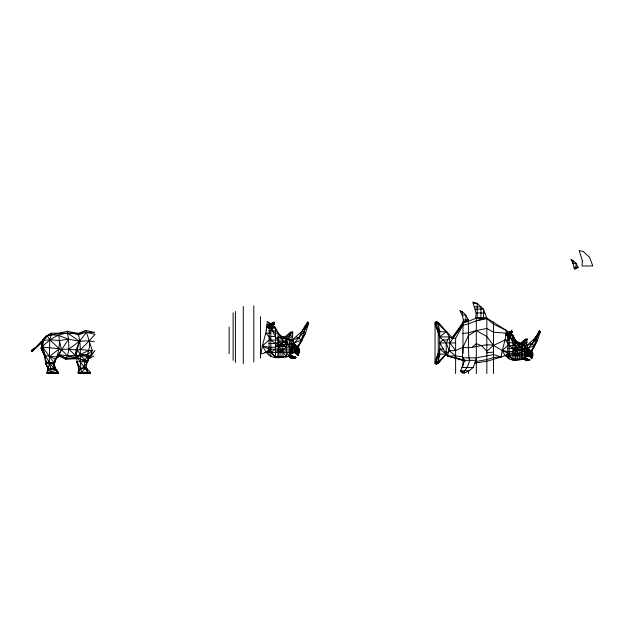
<?xml version="1.0" encoding="UTF-8"?>
<svg xmlns="http://www.w3.org/2000/svg" width="624" height="624" viewBox="0 0 624 624"><rect width="100%" height="100%" fill="white"/><g stroke="black" fill="none" stroke-linecap="round" stroke-linejoin="round"><path stroke-width="0.94" d="M439.686 356.031L439.686 329.823M42.182 350.181L41.122 348.153C50.06 337.88 63.999 329.503 78.016 334.784L86.486 332.288L94.708 332.428L86.05 330.47L78.078 333.395L51.644 333.169L46.363 335.93L42.838 339.503L41.122 348.153L44.421 355.306L45.591 362.115L49.374 362.388L53.391 364.003L55.154 367.926L58.523 372.427L58.516 373.542L46.979 373.542L46.979 372.395L50.747 373.542L50.755 372.411L48.212 368.761L45.568 363.168L45.856 362.138C46.082 357.076 42.167 352.989 41.972 348.27M41.98 345.665L42.838 339.503L43.337 340.415L42.744 347.155L45.1 355.477L45.856 362.138L49.296 363.581L54.155 364.112L56.987 373.542L50.755 372.411L50.996 369.236L49.296 363.581L49.741 339.729L51.644 333.169L47.408 336.071L43.337 340.415L41.714 343.691L41.785 345.493L41.987 343.925M78.944 367.099L76.892 361.756L76.97 357.076L68.882 349.089L68.507 339.152L67.259 331.313L78.078 333.395C82.173 346.57 78.905 360.36 81.674 373.542L78.117 372.31L78.749 368.893L76.892 361.756L84.755 361.631L87.079 362.31L88.124 360.922L89.162 357.224L94.871 350.532L89.84 358.121L87.906 358.199M58.516 373.542L56.979 372.411L56.659 369.619L55.856 369.65L49.296 363.581L45.568 363.168L45.731 360.188M275.582 328.271L269.233 328.271L266.729 327.226L273.85 322.085L274.334 322.468L274.295 323.996L269.233 328.271L268.991 354.76M513.123 335.962L507.913 335.962L505.853 335.111L511.703 330.892L512.093 331.211L512.062 332.459L507.913 335.962L507.71 357.692M67.259 331.313L58.25 333.489C61.035 343.871 58.266 354.37 54.155 364.112L54.023 362.762L55.419 359.284L68.507 339.152L79.529 341.227L89.185 340.883L94.24 341.749M270.832 351.016L268.991 351.016L266.37 352.42L261.043 353.917C261.986 342.865 267.392 332.623 267.15 321.422L270.832 324.113M474.56 363.067L486.829 361.335L501.197 356.998C501.969 347.935 506.399 339.534 506.204 330.353L486.829 318.061L476.315 318.045L468.429 321.368L462.969 322.709L451.565 338.27M57.954 355.555L65.871 359.276L76.284 358.683L76.97 357.076L80.558 355.61L85.418 359.931L87.079 362.31L86.135 367.099L86.759 368.581L90.332 372.317L90.332 373.542L87.961 372.317L84.092 367.115C84.443 358.02 91.26 350.392 89.185 340.883L95.027 334.331L86.486 332.288L86.05 330.47L78.016 334.784M280.909 336.578L284.755 337.022L290.831 332.093L292.75 331.991L292.633 336.25L291.853 339.542L290.971 340.127L280.909 337.919L278.062 336.578M517.483 342.779L520.634 343.145L525.626 339.105L527.194 339.019L526.461 345.212L525.736 345.688L523.333 345.392L515.151 342.779L513.029 339.947L510.409 338.013L509.223 335.962M509.223 354.619L507.71 354.619L501.197 356.998L493.49 354.58L476.315 357.833L475.8 360.337L464.693 360.337L462.431 357.833L462.969 347.233L468.429 335.665L476.315 330.572L486.829 328.403L493.49 332.155L507.71 333.341L507.71 331.453M439.686 331.742L438.243 324.028L446.269 331.742L449.452 336.991L449.935 342.927L449.155 350.618L438.243 363.48L436.27 364.237L435.037 363.48L435.037 322.374L436.27 321.617L438.243 322.374L452.626 338.27L455.614 338.27L462.969 325.081L468.429 323.911L476.315 320.814L486.829 318.061L483.467 309.153L477.196 303.365L472.813 302.086L476.104 312.991L475.714 318.061L486.829 318.061L486.829 373.542M299.606 349.222L298.171 347.435L294.481 344.768L290.971 347.24L294.481 352.537L298.428 355.594L298.6 354.962L297.43 354.814L297.414 346.772C302.757 339.386 303.872 330.002 307.819 322.007C302.133 328.442 300.776 337.795 293.81 343.192L297.43 347.24L299.45 352.42L295.355 353.215L295.355 351.016L294.481 349.222L299.606 349.222L299.606 352.147L298.171 354.611L297.164 354.611L298.171 351.016L298.568 352.42M515.151 345.688L517.483 348.496L517.491 349.495L521.976 351.523L531.032 351.523L528.614 349.495L525.736 351.523L528.614 355.867L531.851 358.371L531.991 357.856L531.032 357.739L531.016 351.14C535.4 345.08 536.312 337.389 539.549 330.837L534.83 338.317L532.054 344.074L528.06 348.208L531.032 351.523L532.685 355.774L529.331 356.421L529.331 354.619L527.046 351.523L528.614 350.501L531.64 351.679L532.81 353.145L532.818 355.547L531.64 357.568L530.813 357.568L531.64 354.619L531.968 355.774M58.734 355.477L66.472 358.309L77.002 357.599L76.229 356.117L77.142 349.853L79.529 341.227L86.486 332.288L92.196 350.431L89.84 358.121L88.249 358.145M472.376 347.178L476.315 343.606L481.572 345.688L486.829 351.273L493.49 345.407L505.112 339.947L507.71 342.779L513.029 342.779L510.409 338.013L510.409 333.434L512.702 335.111L517.483 343.879L519.207 345.688L519.207 359.837C511.727 362.084 505.034 357.232 502.195 350.501L493.49 345.407L486.829 336.547L476.315 330.572L468.429 332.881L462.969 333.434M462.969 353.285L462.969 322.709L463.429 319.901L468.429 319.901L468.429 347.685L468.842 357.833L469.817 360.337L467.165 367.552L464.521 370.828L464.521 372.941L461.487 372.473L460.621 370.828L464.693 360.337M439.686 354.112L438.243 361.826L446.269 354.112L446.176 342.927L449.452 336.991L452.626 338.27L462.969 325.081M273.85 322.085L269.326 324.628L268.172 325.978L269.233 328.271L274.295 323.996L274.334 322.468L267.056 325.065L268.562 325.705M511.953 331.898L511.703 330.892L507.991 332.982L507.047 334.09L507.913 335.962L512.062 332.459L512.093 331.211L506.126 333.341M49.296 363.581L47.346 373.542L46.979 372.395L48.282 368.706L47.978 366.935M44.421 355.306L49.811 356.327L55.419 359.284L54.67 362.817L49.374 362.388L41.122 348.153L43.337 340.415L46.363 335.93L58.25 333.489M278.062 356.398L278.912 352.42L286.385 347.233L297.43 347.24L293.81 343.192L292.57 339.885C285.067 339.136 277.126 335.135 275.075 327.226L272.282 325.182L272.282 330.767L275.473 336.578L268.991 336.578L265.824 333.13L270.832 333.13M515.151 359.034L515.845 355.774L521.976 351.523L523.333 345.392L525.626 339.105L521.29 344.222L521.204 346.999L522.85 349.073L528.614 349.495M45.591 362.115L45.31 363.152L48.282 368.706L47.354 372.403L58.523 372.427M435.037 363.48L436.27 361.865L439.686 348.995L443.461 348.995M286.385 356.819L286.385 347.233L287.453 344.253L288.038 339.76L290.831 332.093L285.55 338.333L285.449 341.718L286.385 343.551L287.453 344.253L294.481 344.768M461.487 372.473L461.487 370.828L464.521 372.941L469.061 370.828L473.14 367.552L475.8 360.337M67.267 332.92L79.529 341.227L76.151 349.947L75.348 355.196L77.002 357.599L58.555 354.471M270.293 327.187L269.233 328.271L271.573 323.731L272.579 323.037M510.65 331.679L507.913 335.962L507.71 335.111M297.43 351.016L298.171 349.222M531.032 354.619L531.64 353.145M278.062 349.222L278.912 347.24L280.917 345.992L286.385 345.992L286.385 347.233L280.917 344.768L280.909 343.551L278.062 340.127M515.151 353.145L515.845 351.523L517.491 350.501L521.976 350.501L521.976 359.377M438.243 354.112L436.27 358.644L436.27 364.237M78.874 370.594L78.086 373.542L90.332 373.542M291.205 358.207L295.144 358.207L296.049 357.412L294.91 356.702L292.57 357.412L290.971 356.398L289.45 354.26L294.91 357.412L294.005 358.207L291.65 358.558L288.967 356.398L289.45 354.26L294.481 352.537L294.481 344.308L292.57 343.551L290.971 344.768L292.57 345.992L294.481 345.992L295.355 347.24L294.481 349.19L268.991 349.222L262.267 345.992L268.991 340.127L283.007 340.127L285.449 341.718L286.385 341.718M525.931 360.516L529.16 360.516L529.901 359.861L529.019 359.284L527.046 359.861L524.488 357.279L528.965 359.861L526.289 360.805L524.09 359.034L524.488 357.279L528.614 355.867L528.614 349.12L527.046 348.496L525.736 349.495L527.046 350.501L528.614 350.501L529.331 351.523L528.614 353.122L507.71 353.145L502.195 350.501L507.71 345.688L519.207 345.688L521.976 346.999M55.419 359.284L58.126 357.037L61.448 349.666L59.467 340.564L49.741 339.729L43.337 340.415M280.917 357.497L280.917 345.992L278.062 343.551L278.912 341.718L285.449 341.718M517.491 359.939L517.491 350.501L515.151 348.496L515.845 346.999L521.204 346.999M462.103 324.386L462.969 322.709L468.429 319.901L465.769 315.089L462.407 311.805L459.779 310.393L462.275 315.167L464.045 322.444M275.473 344.768C281.861 345.891 287.563 343.668 293.717 343.551L292.703 339.643L302.055 331.141L307.726 323.333L308.669 323.248L305.471 333.216L298.171 347.435L298.428 355.594L297.43 354.611L298.171 352.42L298.568 353.917L298.171 347.435L293.81 343.192L292.703 339.643L298.678 338.153L303.56 332.038L308.669 323.248L307.819 322.007M513.029 349.495C518.263 350.415 522.943 348.598 527.99 348.496L527.155 345.29L534.83 338.317L539.479 331.921L540.251 331.851L537.631 340.018L531.64 351.679L531.851 358.371L531.032 357.568L531.64 355.774L531.968 356.998L531.64 351.679L528.06 348.208L527.046 345.493L521.29 344.222L515.151 340.08L513.029 339.947L515.089 339.947L512.702 335.111L509.223 335.111M274.334 322.468L271.931 324.301L269.233 328.271M512.093 331.211L510.12 332.709L507.913 335.962L509.605 334.402M65.871 359.276L67.501 355.969L68.882 349.089L79.529 341.227M87.079 362.31L84.092 367.115L80.652 368.729L78.749 368.893M44.897 338.208L46.363 335.93M462.969 322.709L449.935 342.927L455.614 350.618L462.969 347.233C473.281 349.253 483.241 343.083 493.49 345.407M94.037 355.969L89.84 358.121L89.162 357.224L86.876 356.452L80.558 355.61L87.407 354.752L92.196 350.431L88.936 350.415L80.434 354.424L76.97 357.076L84.092 367.115L86.135 367.099L81.658 372.286L87.968 373.542L86.759 368.581L80.652 368.729L78.117 372.31L90.332 372.317M284.755 337.022L285.55 338.333L289.887 335.54L292.75 331.991M520.634 343.145L521.29 344.222L524.846 341.929L527.194 339.019M269.763 326.945L271.931 324.301L274.295 323.996L270.488 326.953L268.172 325.978M293.007 356.398C284.037 356.125 272.844 361.374 266.37 352.42L268.991 349.222M508.349 334.885L510.12 332.709L512.062 332.459L508.934 334.885L507.047 334.09M507.71 353.145L505.557 355.774L524.488 355.774L525.736 356.85L527.046 355.774L528.614 355.867L531.032 353.145L529.331 351.523M42.799 340.751L32.206 351.53L31.2 350.423L35.935 347.139L43.485 339.534M515.151 344.822L513.029 343.879L517.483 343.879L518.505 342.779L519.207 343.138L519.207 343.879M271.3 326.36L274.162 323.31M55.154 367.926L54.319 367.879L53.391 364.003L54.023 362.762L42.744 347.155L59.264 348.73L61.448 349.666C67.883 348.137 74.233 350.626 80.66 349.58L89.185 340.883M266.729 327.226L269.326 324.628L271.744 323.973M505.853 335.111L507.991 332.982L509.574 332.553M42.97 340.899L32.206 351.53L31.2 350.423M295.355 347.24L297.43 349.222L294.481 352.537L292.57 352.42L290.971 351.016L289.45 352.42L288.967 356.398L292.57 358.207L293.545 357.412L294.005 358.207M266.37 352.42L262.267 345.992L268.991 347.24L275.473 347.24L278.062 345.992L282.711 342.061L283.007 340.127L280.909 337.919L275.075 327.226L270.832 327.226M502.195 350.501L507.71 351.523L513.029 351.523L515.151 350.501L518.965 347.279L521.976 348.496L519.207 350.501M264.67 352.42L289.45 352.42L290.971 353.738L292.57 352.42M525.736 360.352L527.842 360.516L527.842 359.291L525.736 358.028L525.736 360.352L527.046 360.516L527.842 359.861L528.224 360.516M462.969 356.788L455.614 355.945L449.155 350.618L446.176 342.927L439.686 336.859L436.27 323.989L438.243 322.374L438.243 363.48L436.925 363.48M439.686 324.059L435.115 323.965L439.686 336.859L446.269 331.742L437.876 331.742M48.282 368.706L45.568 363.168M289.45 347.24L287.453 344.253L286.385 340.127L292.633 336.25L289.887 335.54M524.488 351.523L522.85 349.073L521.976 345.688L527.101 342.506L524.846 341.929M275.473 328.045L275.473 357.817L270.832 352.42L275.473 349.222M513.029 335.782L513.029 360.196L509.223 355.774L513.029 353.145M578.191 267.322L574.486 269.381L573.019 263.344L570.921 259.334L573.128 260.52L575.952 263.281L578.191 267.322L573.986 267.322M283.007 345.992L286.385 343.551L282.711 342.061L283.007 357.38M50.755 372.411L55.856 369.65L48.212 368.761L54.319 367.879L50.996 369.236M293.81 343.192L301.54 339.955L305.471 333.216L302.055 331.141M539.549 330.837L540.251 331.851L536.055 339.058L532.054 344.074L527.155 345.29L528.06 348.208L534.401 345.548L537.631 340.018L534.83 338.317M76.229 356.117L80.434 354.424L87.407 354.752L90.332 356.265M292.57 344.768L294.481 344.308M527.046 349.495L528.614 349.12M293.545 358.277L293.545 356.717L290.971 355.173L290.971 358.012L293.545 358.207M476.315 320.814L486.829 318.544L493.49 324.137L506.204 330.353L509.223 332.561M476.315 361.436L486.829 359.619L493.49 357.544L501.197 356.998M519.207 359.837L527.405 359.034M288.506 339.128L289.45 339.94L291.853 339.542M523.715 344.877L524.488 345.532L526.461 345.212M59.467 340.564L68.507 339.152L58.11 335.283L51.137 334.784M292.57 339.885L290.971 340.127L290.971 353.738M527.046 345.493L525.736 345.688L525.736 356.85M486.829 352.864L493.49 352.053M439.686 361.795L435.115 361.889L439.686 348.995L446.269 354.112L447.33 355.945L464.389 360.851M571.537 260.52L573.128 260.52L573.128 263.796M573.019 263.344L575.991 263.344L575.991 268.546M473.288 303.365L477.196 303.365L477.196 318.061M474.591 306.829L480.948 306.829L480.948 318.061M475.16 309.153L483.467 309.153L483.467 318.061M460.52 311.805L462.407 311.805L462.407 315.705M476.104 312.991L484.918 312.991M462.275 315.167L465.808 315.167L465.808 322.015M463.187 321.368L468.429 321.368M436.925 322.374L438.243 322.374M267.056 325.065L268.991 325.065L268.991 322.764M266.183 330.767L266.37 329.566M268.991 330.767L275.473 330.767M507.71 338.013L513.029 338.013M505.112 339.947L509.223 339.947M455.614 342.927L439.686 342.927L446.269 354.112L437.876 354.112M268.991 343.551L278.062 343.551M275.473 345.992L278.062 345.992L278.912 347.24M507.71 348.496L515.151 348.496M513.029 350.501L515.151 350.501L515.845 351.523M455.614 350.618L449.155 350.618L447.33 355.945L464.786 360.329M275.473 351.016L292.57 351.016L290.971 349.222M532.81 353.145L528.614 353.145L531.032 353.145M513.029 354.619L527.046 354.619L525.736 353.145M455.614 355.945L447.33 355.945L446.948 354.175M270.832 352.42L275.473 356.398L288.967 356.398L286.385 352.42M289.364 356.717L293.545 356.717M462.431 357.833L476.315 357.833M509.223 355.774L513.029 359.034L524.09 359.034L527.046 360.516M527.842 359.291L524.488 359.291L525.119 359.861L529.901 359.861L528.965 359.284L528.965 360.516M462.033 367.552L473.14 367.552M469.061 370.828L460.621 370.828L461.487 371.771M297.43 349.222L294.481 349.19L292.57 347.24L294.481 345.992L297.43 347.24M439.686 336.859L449.452 336.991M447.814 339.963L442.931 339.893L439.686 342.927L440.942 344.276M76.284 358.683L66.472 358.309L58.547 354.721M80.66 349.58L88.936 350.415M290.971 358.012L292.57 358.207M76.97 357.076L80.59 359.182L88.124 360.922L86.876 356.452M58.126 357.037L49.811 356.327L59.264 348.73L49.741 339.729L47.408 336.071M531.921 351.374L531.016 351.14L534.908 345.946L530.127 342.919M298.514 347.061L297.414 346.772L302.156 340.439L296.322 336.749M455.614 357.669L464.389 360.719M278.062 339.066L275.473 337.919L280.909 337.919L282.157 336.578L285.449 339.066L284.747 337.919M464.552 360.602L462.969 359.869L465.309 361.132M531.64 357.856L531.032 357.568L531.991 357.856L531.032 355.774L529.331 354.619L532.818 354.619L531.968 353.145M298.171 354.962L297.43 354.611L298.6 354.962L297.43 352.42L295.355 351.016L299.606 351.016L298.568 349.222M513.029 359.034L515.151 360.071L515.151 340.08M275.473 356.398L278.062 357.669L278.062 333.286L275.473 333.13L272.282 330.767L270.832 328.271M517.483 348.496L519.207 349.495M280.909 343.551L283.007 344.768M80.59 359.182L84.755 361.631M522.85 345.259L521.29 344.222L521.976 345.025L521.976 350.501M287.453 339.604L285.55 338.333L286.385 339.316L286.385 345.992M518.505 342.779L521.204 344.822L520.634 343.879M436.27 361.865L438.243 363.48M527.046 355.774L525.736 354.619L524.488 355.774L524.09 359.034L521.976 355.774M538.957 331.414L539.479 331.921M307.094 322.717L307.726 323.333M61.448 349.666L67.501 355.969L75.348 355.196L77.142 349.853L80.434 354.424M517.483 343.879L519.207 345.688M531.968 354.619L532.818 355.547M298.568 351.016L299.606 352.147M528.06 348.208L531.032 351.523M525.736 346.999L527.046 348.496L527.046 356.405M290.971 341.718L292.57 343.551L292.57 353.192M519.207 355.774L521.976 359.034M283.007 352.42L286.385 356.398M435.037 322.374L436.27 323.989M507.991 332.982L509.223 334.643L509.223 359.034L507.71 355.774M87.407 354.752L89.162 357.224M509.831 332.241L510.12 332.709M271.573 323.731L271.931 324.301M76.892 361.756L80.652 368.729M507.71 342.779L509.223 345.688L513.029 348.496L515.845 346.999L515.845 360.032M268.991 336.578L270.832 340.127L275.473 343.551L278.912 341.718L278.912 357.614M438.243 331.742L436.27 327.21L436.27 321.617M86.759 368.581L87.227 370.079M528.965 359.861L529.16 360.516M294.91 357.412L295.144 358.207M445.801 351.554L446.269 354.112M41.894 348.2L41.972 350.009M517.491 349.495L517.491 350.501M280.917 344.768L280.917 345.992M527.046 358.816L527.046 360.688M524.488 345.532L524.488 359.354M521.204 359.034L521.204 359.502M493.49 321.859L493.49 373.542M476.315 318.045L476.315 373.542M468.429 370.625L468.429 373.542M462.969 357.56L462.969 366.187M462.969 371.888L462.969 373.542M455.614 338.27L455.614 373.542M294.91 358.207L294.91 356.702L296.049 357.412L290.222 357.412L289.45 356.717L289.45 339.94M292.57 356.132L292.57 358.418M285.449 356.398L285.449 356.975M270.832 326.648L270.832 356.405M260.465 316.711L260.465 358.199M253.804 305.893L253.804 362.006M243.29 306.485L243.29 363.691M235.404 311.524L235.404 362.513M233.119 312.866L233.119 360.383M229.141 327.101L229.141 353.597M582.387 261.05L582.013 265.972L592.8 265.972L589.54 257.314L583.448 251.698L579.189 250.458L582.387 261.05M41.356 341.531L36.137 347.435L31.996 350.797L42.221 342.412L41.356 341.531"/></g></svg>
